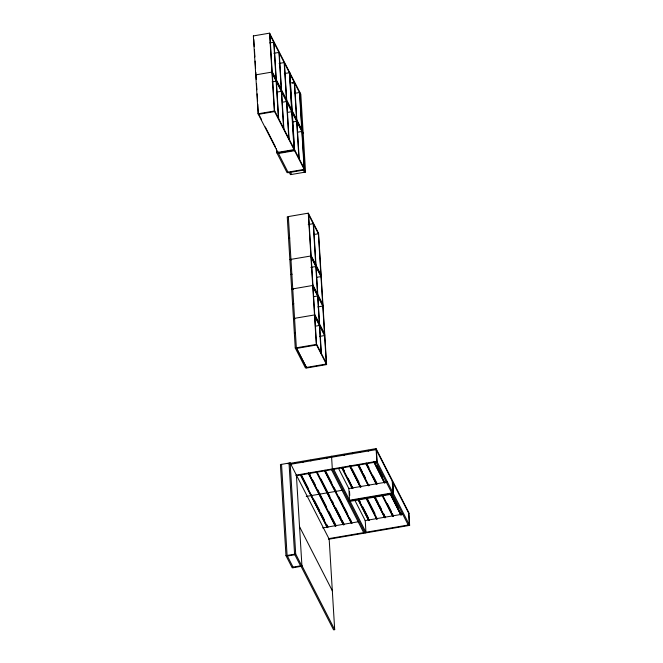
<?xml version="1.0" encoding="UTF-8"?>
<svg xmlns="http://www.w3.org/2000/svg" width="663" height="663" viewBox="0 0 663 663"><rect width="100%" height="100%" fill="white"/><g stroke="black" fill="none" stroke-linecap="round" stroke-linejoin="round"><path stroke-width="0.99" d="M277.789 151.379L277.855 152.382L258.114 113.804L253.365 35.926L269.568 33.15L300.803 94.196L305.552 172.065L290.469 174.651L289.375 172.513M269.717 42.929L273.769 42.241L276.015 79.17M273.902 53.272L278.966 52.402L281.22 89.339M279.106 63.433L284.17 62.562L286.424 99.5M284.311 73.601L289.375 72.731L269.907 34.7M272.087 81.872L276.139 81.176L278.394 118.113M290.237 83.041L294.289 82.345L296.543 119.282M292.549 83.24L294.571 82.892L296.825 119.829M277.291 92.033L281.344 91.337L283.59 128.274M294.43 93.375L299.494 92.505L289.93 73.825M282.496 102.201L286.54 101.505L288.795 138.443M258.114 113.804L274.316 111.028L305.552 172.065M287.692 112.362L291.745 111.666L272.286 73.634M292.615 121.975L296.668 121.279L298.914 158.217M297.811 132.136L301.864 131.448L292.308 112.768M276.479 148.471L276.728 152.573L294.057 149.606L289.308 71.728M278.419 153.476L294.621 150.7L289.872 72.831M287.974 172.156L304.176 169.38L299.427 91.502M288.214 172.537L287.096 172.728L276.728 152.573M288.347 216.577L308.287 213.163L318.596 233.31L326.602 364.584L306.654 367.998L296.344 347.851L288.347 216.577L288.629 217.124M288.38 216.693L287.261 216.884L288.554 238.133L289.673 237.942M308.237 224.542L313.226 223.688L315.712 264.512M289.69 238.108L288.562 238.307L289.855 259.548L310.897 255.993L321.207 276.139M314.386 234.445L318.381 233.757L308.635 214.713M290.991 259.581L289.872 259.772L290.759 274.291L291.877 274.101M310.848 267.371L315.837 266.518L317.511 293.999M291.894 274.325L290.767 274.515L291.654 289.035L292.781 288.844M316.997 277.275L320.991 276.587L311.245 257.542M292.789 289.06L291.67 289.259L292.557 303.77L293.676 303.579M313.64 296.684L317.627 295.996L319.309 323.478M293.692 303.803L292.565 303.994L293.452 318.513L314.494 314.958L324.804 335.097M317.801 306.928L322.782 306.074L313.035 287.029M294.587 318.547L293.469 318.737L294.347 333.257L295.474 333.066M315.439 326.163L319.425 325.483L321.099 352.956M295.483 333.282L294.364 333.481L295.25 347.992L305.494 368.015L306.613 367.824L296.369 347.802M319.599 336.406L324.58 335.553L314.834 316.508M295.25 347.992L316.292 344.437L326.602 364.584M296.626 348.406L316.574 344.984L308.568 213.71M306.372 367.451L326.32 364.028L318.315 232.754M300.787 565.788L333.572 629.85L334.691 629.659L329.179 539.16L290.145 462.882L280.424 464.548L285.977 555.66L292.226 567.868L301.947 566.202L296.394 475.089M287.957 463.727L294.496 462.6L294.563 463.603M328.674 539.243L409.635 525.378L408.864 512.69L376.078 448.627L368.603 449.912L368.661 450.915M289.888 464.407L376.145 449.63L408.922 513.692M295.889 475.18L376.849 461.315L409.635 525.378M296.17 475.727L377.131 461.862L376.418 450.177M348.73 488.565L387.192 481.976M306.273 496.438L310.947 495.634L310.889 494.631M342.174 490.288L335.627 491.407L335.569 490.405L336.506 492.236M348.431 500.424L392.96 492.791L392.247 481.114M348.713 500.971L393.242 493.347L392.471 480.658M348.995 501.518L393.524 493.894L392.811 482.208M322.616 527.881L358.037 521.814M365.122 520.596L402.574 514.181M328.392 538.696L409.353 524.823L408.64 513.145M285.977 555.66L295.698 553.995L301.947 566.202M287.377 556.017L294.861 554.74M293.063 567.13L300.546 565.846M272.161 71.637L291.621 109.668M292.184 110.762L301.74 129.442M303.182 133.13L271.938 72.085L255.736 74.861L256.017 75.416M253.365 35.926L253.647 36.473M274.532 110.572L293.999 148.603M294.554 149.697L304.118 168.377M303.339 170.126L304.433 172.256M290.502 172.322L291.587 174.46M258.33 113.348L261.57 119.688M265.283 126.931L275.476 146.846M311.121 255.545L320.867 274.59M312.919 285.024L322.666 304.068M323.005 305.618L312.696 285.471L292.756 288.894L293.038 289.441M290.958 259.407L291.239 259.962M314.71 314.502L324.456 333.547M316.508 343.989L326.254 363.034M376.012 462.053L391.841 492.99M392.405 494.084L408.234 525.021M374.686 461.804L375.623 463.636M376.559 465.467L382.186 476.448M391.079 493.844L398.107 507.568M400.444 512.143L401.446 514.977L390.673 493.927M374.28 461.896L385.054 482.946M374.131 461.904L384.49 483.037L373.725 461.987M390.524 493.935L400.883 515.068L390.109 494.018M294.546 318.373L294.828 318.92M366.647 463.188L368.993 467.763M373.203 476.001L376.949 483.319M387.258 503.457L391.468 511.687M392.405 513.518L393.408 516.353L382.634 495.302M366.241 463.271L377.015 484.321M366.092 463.28L376.451 484.413L365.678 463.371M382.476 495.311L392.844 516.452L382.07 495.402M358.608 464.564L362.354 471.882M363.291 473.714L365.636 478.288M375.001 496.595L378.283 503.002M379.219 504.833L381.556 509.408M383.902 513.982L385.369 517.728L374.595 496.678M358.202 464.647L368.976 485.697L368.91 484.694M358.045 464.655L368.413 485.797L357.639 464.746M374.438 496.686L384.805 517.828L374.031 496.778M351.978 468.683L358.998 482.415M366.962 497.971L374.926 513.527M350.163 466.023L360.937 487.073L360.871 486.07M366.556 498.054L377.33 519.104M350.006 466.031L360.374 487.172L349.6 466.122M366.399 498.07L376.766 519.204L365.993 498.153M342.531 467.316L344.404 470.979M348.15 478.296L352.898 488.449L342.125 467.398M359.387 500.267L360.324 502.09M362.669 506.673L368.288 517.654M358.517 499.438L369.283 520.48M341.967 467.415L352.335 488.548L341.561 467.498M358.36 499.446L368.727 520.579L357.954 499.529M338.602 468.534L348.846 488.548L349.558 500.225L333.729 469.296M354.995 500.565L365.238 520.579L365.943 532.265L350.114 501.327M365.106 533.002L332.32 468.94L331.55 456.26M331.483 469.677L363.705 532.646M325.268 470.274L331.823 483.087M334.169 487.661L335.105 489.493M338.851 496.811L343.061 505.049M343.998 506.88L347.744 514.198M350.089 518.781L351.025 520.612M324.862 470.357L352.02 523.438M324.704 470.365L351.398 522.535M324.298 470.457L351.465 523.538M320.975 478.968L327.066 490.869M329.876 496.363L327.53 491.78L327.588 492.783L335.072 491.507L335.006 490.504M332.213 500.938L333.149 502.769M335.495 507.344L341.113 518.325M342.05 520.157L343.923 523.82M316.823 471.733L343.981 524.814M316.665 471.749L343.426 524.914L316.259 471.832M309.654 473.946L310.591 475.769M312.936 480.352L315.273 484.926M317.618 489.501L319.019 492.244M326.519 506.888L319.491 493.164L319.549 494.159L327.033 492.882L326.967 491.88M328.856 511.463L331.202 516.038M332.138 517.869L335.884 525.195M308.784 473.117L335.942 526.19M308.626 473.125L335.379 526.289L308.22 473.208M301.615 475.321L308.643 489.045M314.262 500.026L319.881 511.016M320.817 512.839L324.563 520.165M326.909 524.74L327.845 526.571M300.737 474.493L327.903 527.574M300.588 474.501L327.34 527.665L300.182 474.584M289.308 463.628L289.027 463.072L294.579 554.193L300.828 566.401M299.535 526.687L332.32 590.75M301.905 565.597L334.691 629.659M293.344 567.677L287.096 555.47L281.543 464.357M376.078 448.627L376.849 461.315M368.098 451.006L368.04 450.003L360.564 451.288L360.622 452.29M360.059 452.381L360.001 451.387L352.525 452.663L352.583 453.666M352.02 453.765L351.962 452.763L344.478 454.039L344.545 455.042M349.525 491.59L349.757 495.485M343.981 455.141L343.923 454.138L336.439 455.415L336.506 456.417M335.942 456.517L335.884 455.514L327.215 456.998L327.282 458M313.508 224.235L315.994 265.067M316.118 267.065L317.792 294.546M317.909 296.552L319.583 324.025M319.707 326.03L321.381 353.512M326.718 458.092L326.66 457.097L319.176 458.373L319.243 459.376M308.287 213.163L316.292 344.437M299.709 92.058L304.458 169.927L288.256 172.703L278.162 152.88L277.035 153.07L294.339 150.153L289.59 72.275M318.679 459.476L318.621 458.473L311.138 459.749L311.204 460.752M296.941 121.835L299.195 158.764M318.928 493.255L318.994 494.258L311.511 495.543L311.453 494.54M310.64 460.851L310.574 459.849L303.099 461.133L303.157 462.128M284.452 63.118L286.706 100.047M286.822 102.052L289.076 138.99M279.247 52.949L281.502 89.886M281.626 91.892L283.872 128.821M302.601 462.227L302.535 461.224L295.06 462.509L295.118 463.503M274.051 42.788L276.297 79.726M276.421 81.723L278.675 118.66M269.849 33.697L274.598 111.575L258.388 114.351L257.766 104.099M269.568 33.15L274.316 111.028M290.145 462.882L295.698 553.995M253.83 39.548L254.269 46.725M254.459 49.791L254.899 56.968M255.147 61.071L255.578 68.239M255.835 72.342L256.266 79.51M256.515 83.613L256.896 89.754M257.145 93.856L257.584 101.033"/></g></svg>
